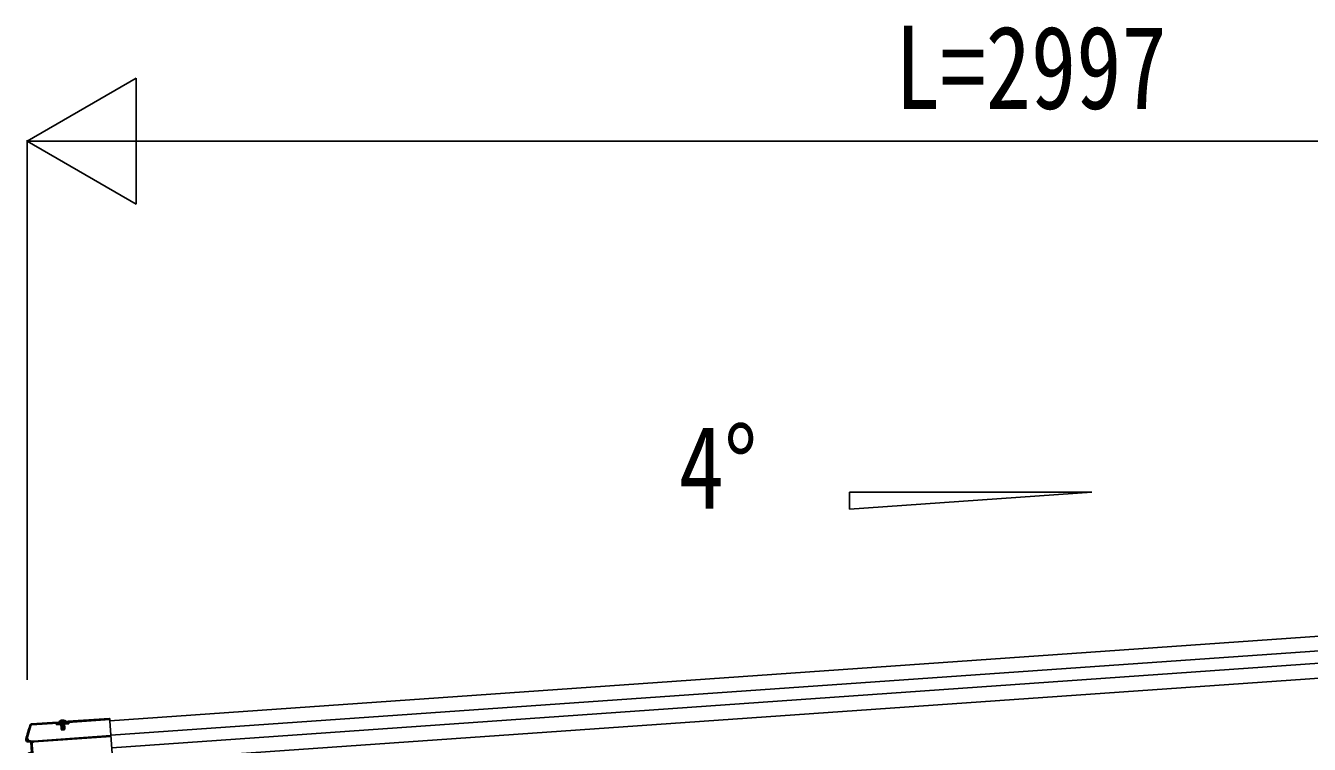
# Model space of a CAD drawing. Units: millimetres, scale not verified. Extents: x -14718 to 14718, y -10395 to 10395.
# Drawn here: x -1829 to -48, y -2180 to -1182 of the extents above; entities that cross this region are included whole.
import ezdxf
from ezdxf.enums import TextEntityAlignment as Align

# ---------------------------------------------------------------- set-up
doc = ezdxf.new("R2010")
doc.units = ezdxf.units.MM
doc.header["$LTSCALE"] = 50
for name, color, linetype in [('0-2_USER1', 3, 'Continuous'), ('0-3_YKK_12', 2, 'Continuous'), ('0-4_YKK_13', 4, 'Continuous'), ('0-5_YKK_A1', 4, 'Continuous'), ('0-6_YKK_D', 6, 'Continuous')]:
    doc.layers.add(name, color=color, linetype=linetype)
doc.styles.add('ＭＳ ゴシック', font='')
doc.styles.get('ＭＳ ゴシック').set_extended_font_data('MS Gothic')

msp = doc.modelspace()

# ---------------------------------------------------------------- linework, layer by layer
at = {"layer": '0-3_YKK_12'}
msp.add_line((-1778.43, -2145.52), (-1777.35, -2160.9), dxfattribs=at)
at = {"layer": '0-4_YKK_13'}
for p, q in [((-1821.05, -2151.53), (-1821.24, -2151.66)), ((-1821.24, -2151.66), (-1821.13, -2153.14)), ((-1821.13, -2153.14), (-1821.01, -2153.05)), ((-1820.82, -2151.5), (-1821.05, -2151.53)), ((-1820.94, -2153.02), (-1821.05, -2151.53)), ((-1821.01, -2153.05), (-1820.94, -2153.02)), ((-1820.94, -2153.02), (-1785.33, -2150.53)), ((-1820.82, -2151.5), (-1785.43, -2149.03)), ((-1786.62, -2150.74), (-1786.48, -2152.7)), ((-1769.52, -2151.52), (-1786.48, -2152.7)), ((-1785.33, -2150.53), (-1785.43, -2149.03)), ((-1785.19, -2149.82), (-1785.43, -2149.03)), ((-1785.26, -2151.11), (-1785.29, -2150.65)), ((-1770.95, -2150.11), (-1785.26, -2151.11)), ((-1771.2, -2148.98), (-1785.17, -2149.95)), ((-1785.17, -2149.95), (-1785.09, -2151.1)), ((-1784.04, -2149.88), (-1784.05, -2149.68)), ((-1783.35, -2150.38), (-1783.45, -2150.38)), ((-1772.88, -2149.64), (-1783.35, -2150.38)), ((-1782.83, -2149.76), (-1782.91, -2150.01)), ((-1782.78, -2149.23), (-1773.6, -2148.59)), ((-1773.46, -2150.59), (-1782.64, -2151.23)), ((-1782.12, -2149.19), (-1780.88, -2149.1)), ((-1781.1, -2150.82), (-1780.99, -2152.32)), ((-1780.71, -2146.86), (-1779.32, -2149.23)), ((-1780.51, -2151.58), (-1775.52, -2151.23)), ((-1780.51, -2151.58), (-1780.03, -2158.46)), ((-1780.2, -2151.06), (-1780.33, -2149.06)), ((-1780.08, -2151.55), (-1779.53, -2159.35)), ((-1778.13, -2149.75), (-1779.32, -2149.23)), ((-1778.13, -2149.75), (-1777.03, -2149.07)), ((-1775.98, -2146.53), (-1777.03, -2149.07)), ((-1775.91, -2150.76), (-1776.05, -2148.76)), ((-1775.95, -2151.26), (-1775.41, -2159.06)), ((-1775.52, -2151.23), (-1775.04, -2158.11)), ((-1774.26, -2148.64), (-1775.5, -2148.72)), ((-1775.01, -2151.9), (-1775.11, -2150.4)), ((-1773.47, -2149.11), (-1773.37, -2149.35)), ((-1772.27, -2149.05), (-1772.28, -2148.86)), ((-1771.07, -2148.02), (-1771.2, -2148.85)), ((-1771.2, -2148.98), (-1771.12, -2150.12)), ((-1770.96, -2149.52), (-1771.07, -2148.02)), ((-1770.98, -2149.65), (-1770.96, -2149.52)), ((-1769.66, -2149.55), (-1770.98, -2149.65)), ((-1770.98, -2149.65), (-1770.95, -2150.11)), ((-1769.66, -2149.55), (-1769.52, -2151.52)), ((-1712.75, -2146.24), (-1712.66, -2147.61)), ((-1708.61, -2205.5), (-1712.66, -2147.61)), ((-1711.24, -2167.91), (-1818.36, -2175.4)), ((-1818.27, -2176.64), (-1711.15, -2169.14)), ((-1780.03, -2158.46), (-1775.04, -2158.11)), ((-1775.72, -2159.87), (-1775.04, -2158.11)), ((-1822.18, -2176.91), (-1826.93, -2176.34)), ((-1820.76, -2175.57), (-1826.75, -2174.85)), ((-1819.47, -2175.54), (-1825.29, -2174.75)), ((-1821.26, -2176.84), (-1822.18, -2176.91)), ((-1819.85, -2175.5), (-1820.76, -2175.57)), ((-1819.62, -2191.9), (-1820.76, -2175.57)), ((-1820.54, -2176.9), (-1820.01, -2176.87)), ((-1819.24, -2175.52), (-1819.47, -2175.54))]:
    msp.add_line(p, q, dxfattribs=at)
for points in [[(-1827.84, -2173.21), (-1825.02, -2163.54), (-1822.01, -2153.93)], [(-1785.33, -2150.53), (-1785.29, -2150.65), (-1786.62, -2150.74)], [(-1782.64, -2151.23), (-1782.7, -2150.33), (-1782.78, -2149.23)], [(-1780.51, -2151.58), (-1780.38, -2151.07), (-1780.27, -2150.68)], [(-1780.27, -2150.68), (-1780.31, -2150.16), (-1780.35, -2149.56)], [(-1780.08, -2151.55), (-1780.17, -2151.06), (-1780.29, -2150.46)], [(-1775.88, -2150.37), (-1775.92, -2149.86), (-1775.96, -2149.26)], [(-1775.95, -2151.26), (-1775.93, -2150.76), (-1775.9, -2150.16)], [(-1775.52, -2151.23), (-1775.73, -2150.74), (-1775.88, -2150.37)], [(-1773.46, -2150.59), (-1773.52, -2149.69), (-1773.6, -2148.59)], [(-1772.77, -2149.64), (-1772.88, -2149.64), (-1773.23, -2149.67)], [(-1771.07, -2148.02), (-1712.91, -2143.96), (-1712.81, -2145.46)], [(-1770.96, -2149.52), (-1712.81, -2145.46), (-1712.75, -2146.24)], [(-1825.26, -2172.69), (-1825.45, -2172.79), (-1825.86, -2172.91), (-1826.72, -2173.06), (-1827.41, -2173.18), (-1827.86, -2173.3)], [(-1827.82, -2172.7), (-1827.82, -2172.71), (-1827.86, -2173.3)], [(-1825.26, -2172.69), (-1825.02, -2172.49), (-1825.01, -2172.49)], [(-1780.03, -2158.46), (-1779.11, -2160.1), (-1775.72, -2159.87)], [(-1825.81, -2192.02), (-1821.21, -2190.77), (-1822.18, -2176.91)], [(-1825.51, -2176.23), (-1825.47, -2176.24), (-1825.47, -2176.24)]]:
    msp.add_lwpolyline(points, dxfattribs=at)
for centre, radius, start, end in [((-1345.99, -2308.54), 502, 162.04537, 164.31277), ((-1820.51, -2154.77), 3.19, 103.22631, 162.05142), ((-1820.87, -2154.3), 1.2, 102.71221, 162.01357), ((-1783.5, -2149.64), 0.55, 142.43917, 184), ((-1783.49, -2149.84), 0.545, 184, 274), ((-1777.83, -2154), 7.7, 45.56083, 142.43917), ((-1783.39, -2149.88), 0.5, 274, 344), ((-1782.06, -2149.98), 0.8, 94, 164), ((-1780.85, -2149.6), 0.5, 4, 94), ((-1775.46, -2149.22), 0.5, 94, 184), ((-1774.2, -2149.44), 0.8, 24, 94), ((-1772.91, -2149.14), 0.5, 204, 274), ((-1772.81, -2149.09), 0.545, 274, 4), ((-1772.83, -2148.89), 0.55, 4, 45.56083), ((-1826.6, -2173.56), 2.8, 164.31277, 263.16971), ((-1826.59, -2173.56), 1.3, 164.24366, 263.03582), ((-1825.06, -2173.47), 2.8, 176.64031, 260.86892)]:
    msp.add_arc(centre, radius, start, end, dxfattribs=at)
for centre, major_axis, ratio, start_param, end_param in [((-1784.97, -2153.01), (-0.22, 3.19), 0.014286, 5.9883828, 6.2220988), ((-1770.98, -2152.03), (-0.22, 3.19), 0.014286, 0.0610865, 0.2948025), ((-1818.23, -2177.21), (3.03, -0.36), 0.014525, 2.4375911, 3.0658321), ((-1818.23, -2177.22), (2.99, 0.21), 0.19438, 1.5707963, 2.1939282), ((-1818.34, -2175.69), (1.52, -0.18), 0.014525, 2.4126357, 3.0658321), ((-1818.34, -2175.69), (1.5, 0.1), 0.19438, 1.5707963, 2.2034964)]:
    msp.add_ellipse(centre, major_axis=major_axis, ratio=ratio, start_param=start_param, end_param=end_param, dxfattribs=at)
at = {"layer": '0-5_YKK_A1'}
for p, q in [((-686.03, -1829.97), (-350.03, -1829.97)), ((-686.03, -1853.47), (-686.03, -1829.97)), ((-350.03, -1829.97), (-686.03, -1853.47)), ((-1712.69, -2147.14), (1084.82, -1951.54)), ((-1711.27, -2167.45), (1086.24, -1971.85)), ((1087.44, -1989.07), (-1710.06, -2184.69)), ((1088.86, -2009.38), (-1708.64, -2205))]:
    msp.add_line(p, q, dxfattribs=at)
at = {"layer": '0-6_YKK_D'}
for p, q in [((-1827.39, -1342.54), (-1675.84, -1255.04)), ((-1675.84, -1430.04), (-1675.84, -1255.04)), ((-1827.39, -2090.38), (-1827.39, -1341.54)), ((-1827.39, -1342.54), (-1675.84, -1430.04)), ((-1827.39, -1342.54), (-1524.28, -1342.54)), ((-1652.39, -1342.54), (994.39, -1342.54))]:
    msp.add_line(p, q, dxfattribs=at)

# ---------------------------------------------------------------- texts
at = {"layer": '0-2_USER1', "style": 'ＭＳ ゴシック', "width": 0.8}
msp.add_text('4°', height=115.5, dxfattribs=at).set_placement((-923.28, -1887.63), align=Align.BOTTOM_LEFT)
at = {"layer": '0-6_YKK_D', "style": 'ＭＳ ゴシック', "width": 0.8}
msp.add_text('L=2997', height=115.5, dxfattribs=at).set_placement((-623, -1332.54), align=Align.BOTTOM_LEFT)

doc.saveas('drawing.dxf')
